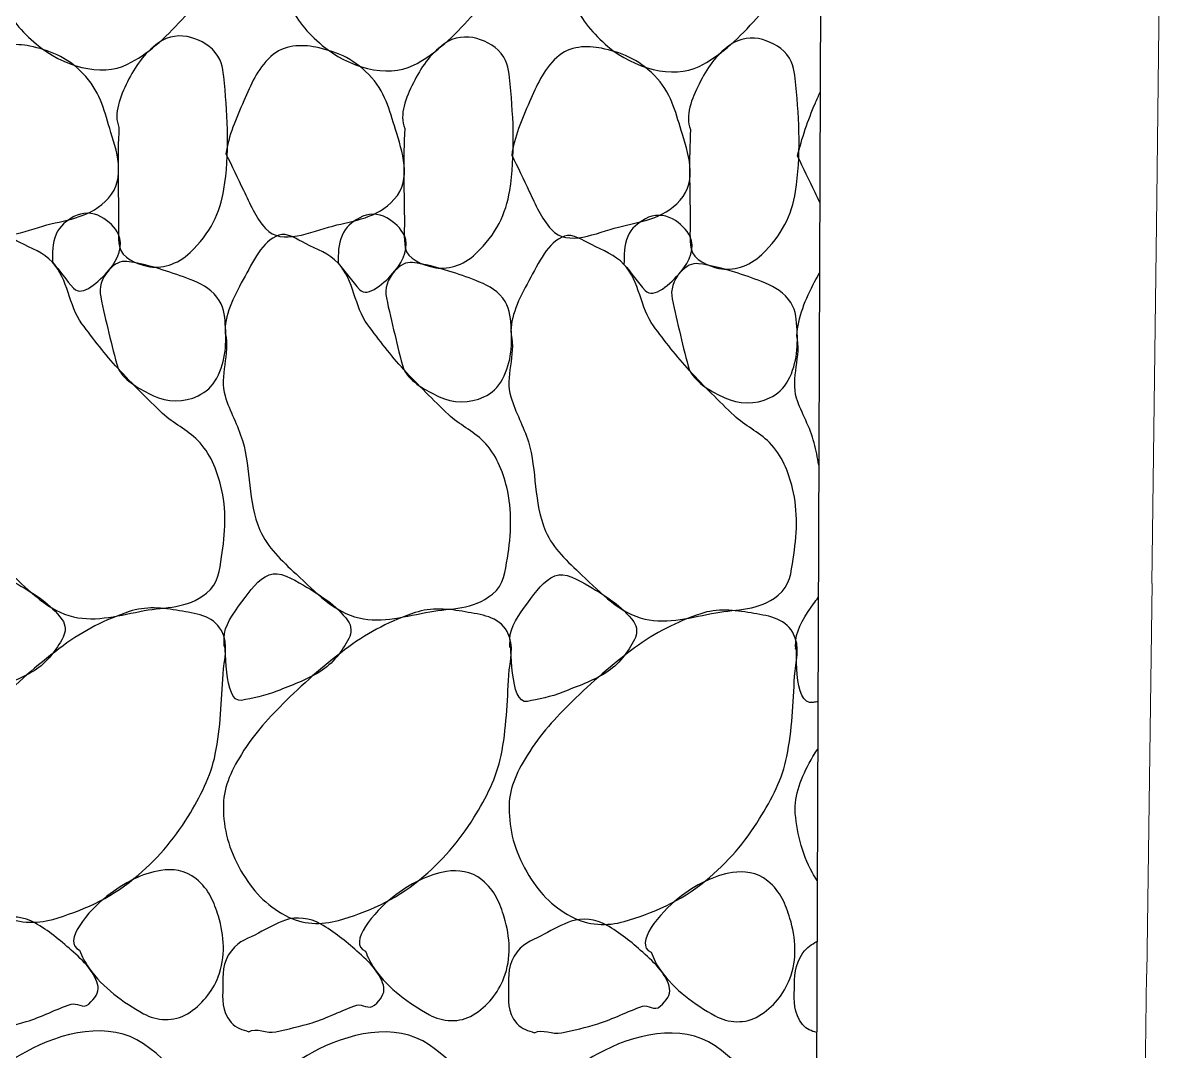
# Model space of a CAD drawing. Header units: feet. Extents: x -406 to 2003, y 7035 to 10885.
# Drawn here: x 648.61 to 662.48, y 8377.38 to 8389.91 of the extents above; entities that cross this region are included whole.
import ezdxf

# ---------------------------------------------------------------- set-up
doc = ezdxf.new("R2010")
doc.units = ezdxf.units.FT
doc.header["$LTSCALE"] = 40
doc.header["$MEASUREMENT"] = 0
doc.layers.add('1', color=7, linetype='Continuous')
doc.layers.add('1 PROPOSED CONTOURS', color=35, linetype='Continuous', lineweight=0)

msp = doc.modelspace()

# ---------------------------------------------------------------- linework, layer by layer
at = {"layer": '1', "color": 4, "linetype": 'Continuous'}
msp.add_line((658.464, 8427.1, -4.663), (657.949, 8290.076, -4.663), dxfattribs=at)
for points, knots in [([(647.632, 8393.56, -4.663), (647.529, 8393.766, -4.663), (647.71, 8394.058, -4.663), (647.884, 8394.274, -4.663), (648.132, 8394.582, -4.663), (648.395, 8394.786, -4.663), (648.714, 8394.963, -4.663), (649.138, 8395.198, -4.663), (649.732, 8395.345, -4.663), (650.144, 8395.059, -4.663), (650.566, 8394.766, -4.663), (650.882, 8394.353, -4.663), (651.001, 8393.865, -4.663), (651.08, 8393.54, -4.663), (651.115, 8393.216, -4.663), (651.099, 8392.89, -4.663), (651.074, 8392.379, -4.663), (651.019, 8391.869, -4.663), (650.991, 8391.359, -4.663), (650.978, 8391.106, -4.663), (651.023, 8390.852, -4.663), (650.989, 8390.599, -4.663), (650.952, 8390.336, -4.663), (650.733, 8390.153, -4.663), (650.544, 8389.943, -4.663), (650.34, 8389.717, -4.663), (650.126, 8389.522, -4.663), (649.884, 8389.401, -4.663), (649.563, 8389.241, -4.663), (649.087, 8389.379, -4.663), (648.774, 8389.644, -4.663), (648.591, 8389.798, -4.663), (648.451, 8389.959, -4.663), (648.367, 8390.167, -4.663), (648.192, 8390.603, -4.663), (648.05, 8391.034, -4.663), (647.93, 8391.484, -4.663), (647.805, 8391.955, -4.663), (647.642, 8392.419, -4.663), (647.618, 8392.903, -4.663), (647.607, 8393.122, -4.663), (647.622, 8393.341, -4.663), (647.632, 8393.56, -4.663)], [0, 0, 0, 0, 0.050597, 0.050597, 0.050597, 0.122728, 0.122728, 0.122728, 0.218507, 0.218507, 0.218507, 0.316787, 0.316787, 0.316787, 0.38235, 0.38235, 0.38235, 0.484937, 0.484937, 0.484937, 0.535738, 0.535738, 0.535738, 0.588733, 0.588733, 0.588733, 0.645816, 0.645816, 0.645816, 0.721809, 0.721809, 0.721809, 0.766098, 0.766098, 0.766098, 0.85889, 0.85889, 0.85889, 0.956017, 0.956017, 0.956017, 1, 1, 1, 1]), ([(651.113, 8393.547, -4.663), (651.01, 8393.753, -4.663), (651.191, 8394.045, -4.663), (651.365, 8394.261, -4.663), (651.613, 8394.569, -4.663), (651.876, 8394.772, -4.663), (652.196, 8394.949, -4.663), (652.62, 8395.184, -4.663), (653.213, 8395.332, -4.663), (653.625, 8395.046, -4.663), (654.047, 8394.753, -4.663), (654.364, 8394.34, -4.663), (654.482, 8393.852, -4.663), (654.561, 8393.527, -4.663), (654.597, 8393.203, -4.663), (654.581, 8392.877, -4.663), (654.555, 8392.366, -4.663), (654.501, 8391.856, -4.663), (654.473, 8391.346, -4.663), (654.459, 8391.093, -4.663), (654.505, 8390.839, -4.663), (654.47, 8390.586, -4.663), (654.434, 8390.323, -4.663), (654.214, 8390.14, -4.663), (654.025, 8389.93, -4.663), (653.822, 8389.704, -4.663), (653.607, 8389.509, -4.663), (653.365, 8389.388, -4.663), (653.044, 8389.228, -4.663), (652.568, 8389.366, -4.663), (652.255, 8389.631, -4.663), (652.073, 8389.785, -4.663), (651.933, 8389.946, -4.663), (651.849, 8390.154, -4.663), (651.673, 8390.59, -4.663), (651.531, 8391.021, -4.663), (651.411, 8391.471, -4.663), (651.286, 8391.942, -4.663), (651.123, 8392.406, -4.663), (651.099, 8392.89, -4.663), (651.089, 8393.109, -4.663), (651.103, 8393.328, -4.663), (651.113, 8393.547, -4.663)], [0, 0, 0, 0, 0.050597, 0.050597, 0.050597, 0.122728, 0.122728, 0.122728, 0.218507, 0.218507, 0.218507, 0.316787, 0.316787, 0.316787, 0.38235, 0.38235, 0.38235, 0.484937, 0.484937, 0.484937, 0.535738, 0.535738, 0.535738, 0.588733, 0.588733, 0.588733, 0.645816, 0.645816, 0.645816, 0.721809, 0.721809, 0.721809, 0.766098, 0.766098, 0.766098, 0.85889, 0.85889, 0.85889, 0.956017, 0.956017, 0.956017, 1, 1, 1, 1]), ([(654.594, 8393.534, -4.663), (654.492, 8393.74, -4.663), (654.672, 8394.032, -4.663), (654.847, 8394.248, -4.663), (655.095, 8394.555, -4.663), (655.358, 8394.759, -4.663), (655.677, 8394.936, -4.663), (656.101, 8395.171, -4.663), (656.694, 8395.318, -4.663), (657.106, 8395.033, -4.663), (657.529, 8394.74, -4.663), (657.845, 8394.327, -4.663), (657.964, 8393.839, -4.663), (658.043, 8393.514, -4.663), (658.078, 8393.19, -4.663), (658.062, 8392.863, -4.663), (658.037, 8392.353, -4.663), (657.982, 8391.843, -4.663), (657.954, 8391.333, -4.663), (657.94, 8391.08, -4.663), (657.986, 8390.826, -4.663), (657.951, 8390.573, -4.663), (657.915, 8390.31, -4.663), (657.696, 8390.127, -4.663), (657.507, 8389.917, -4.663), (657.303, 8389.691, -4.663), (657.088, 8389.496, -4.663), (656.847, 8389.375, -4.663), (656.525, 8389.215, -4.663), (656.05, 8389.353, -4.663), (655.736, 8389.618, -4.663), (655.554, 8389.772, -4.663), (655.414, 8389.933, -4.663), (655.33, 8390.141, -4.663), (655.154, 8390.577, -4.663), (655.013, 8391.008, -4.663), (654.893, 8391.458, -4.663), (654.767, 8391.929, -4.663), (654.604, 8392.393, -4.663), (654.581, 8392.877, -4.663), (654.57, 8393.096, -4.663), (654.584, 8393.315, -4.663), (654.594, 8393.534, -4.663)], [0, 0, 0, 0, 0.050597, 0.050597, 0.050597, 0.122728, 0.122728, 0.122728, 0.218507, 0.218507, 0.218507, 0.316787, 0.316787, 0.316787, 0.38235, 0.38235, 0.38235, 0.484937, 0.484937, 0.484937, 0.535738, 0.535738, 0.535738, 0.588733, 0.588733, 0.588733, 0.645816, 0.645816, 0.645816, 0.721809, 0.721809, 0.721809, 0.766098, 0.766098, 0.766098, 0.85889, 0.85889, 0.85889, 0.956017, 0.956017, 0.956017, 1, 1, 1, 1]), ([(649.779, 8388.631, -4.663), (649.708, 8388.799, -4.663), (649.795, 8389.008, -4.663), (649.883, 8389.186, -4.663), (649.978, 8389.377, -4.663), (650.08, 8389.529, -4.663), (650.259, 8389.661, -4.663), (650.379, 8389.748, -4.663), (650.533, 8389.765, -4.663), (650.656, 8389.727, -4.663), (650.779, 8389.69, -4.663), (650.907, 8389.627, -4.663), (650.984, 8389.499, -4.663), (651.05, 8389.391, -4.663), (651.051, 8389.282, -4.663), (651.063, 8389.17, -4.663), (651.106, 8388.742, -4.663), (651.125, 8388.306, -4.663), (651.058, 8387.878, -4.663), (651.012, 8387.588, -4.663), (650.893, 8387.345, -4.663), (650.647, 8387.108, -4.663), (650.492, 8386.959, -4.663), (650.289, 8386.903, -4.663), (650.124, 8386.94, -4.663), (650, 8386.968, -4.663), (649.81, 8387.041, -4.663), (649.785, 8387.179, -4.663), (649.763, 8387.3, -4.663), (649.777, 8387.421, -4.663), (649.775, 8387.542, -4.663), (649.77, 8387.905, -4.663), (649.759, 8388.268, -4.663), (649.779, 8388.631, -4.663)], [0, 0, 0, 0, 0.081972, 0.081972, 0.081972, 0.169857, 0.169857, 0.169857, 0.228285, 0.228285, 0.228285, 0.286248, 0.286248, 0.286248, 0.335334, 0.335334, 0.335334, 0.522907, 0.522907, 0.522907, 0.649504, 0.649504, 0.649504, 0.729114, 0.729114, 0.729114, 0.789367, 0.789367, 0.789367, 0.842044, 0.842044, 0.842044, 1, 1, 1, 1]), ([(647.601, 8388.321, -4.663), (647.633, 8388.539, -4.663), (647.721, 8388.753, -4.663), (647.819, 8388.967, -4.663), (647.909, 8389.167, -4.663), (647.971, 8389.346, -4.663), (648.149, 8389.51, -4.663), (648.305, 8389.653, -4.663), (648.521, 8389.657, -4.663), (648.694, 8389.621, -4.663), (648.92, 8389.575, -4.663), (649.142, 8389.493, -4.663), (649.339, 8389.29, -4.663), (649.542, 8389.081, -4.663), (649.595, 8388.854, -4.663), (649.666, 8388.62, -4.663), (649.747, 8388.353, -4.663), (649.872, 8388.015, -4.663), (649.651, 8387.769, -4.663), (649.439, 8387.534, -4.663), (649.166, 8387.513, -4.663), (648.901, 8387.443, -4.663), (648.637, 8387.374, -4.663), (648.282, 8387.199, -4.663), (648.085, 8387.412, -4.663), (647.955, 8387.553, -4.663), (647.893, 8387.717, -4.663), (647.814, 8387.878, -4.663), (647.743, 8388.026, -4.663), (647.674, 8388.175, -4.663), (647.601, 8388.321, -4.663)], [0, 0, 0, 0, 0.099321, 0.099321, 0.099321, 0.192025, 0.192025, 0.192025, 0.273076, 0.273076, 0.273076, 0.378794, 0.378794, 0.378794, 0.48747, 0.48747, 0.48747, 0.61146, 0.61146, 0.61146, 0.73063, 0.73063, 0.73063, 0.849753, 0.849753, 0.849753, 0.928287, 0.928287, 0.928287, 1, 1, 1, 1]), ([(651.082, 8388.308, -4.663), (651.114, 8388.526, -4.663), (651.203, 8388.74, -4.663), (651.3, 8388.954, -4.663), (651.391, 8389.154, -4.663), (651.452, 8389.333, -4.663), (651.631, 8389.497, -4.663), (651.787, 8389.64, -4.663), (652.003, 8389.644, -4.663), (652.176, 8389.608, -4.663), (652.401, 8389.562, -4.663), (652.624, 8389.48, -4.663), (652.821, 8389.277, -4.663), (653.023, 8389.068, -4.663), (653.076, 8388.841, -4.663), (653.147, 8388.607, -4.663), (653.228, 8388.34, -4.663), (653.353, 8388.001, -4.663), (653.133, 8387.756, -4.663), (652.92, 8387.521, -4.663), (652.647, 8387.5, -4.663), (652.383, 8387.43, -4.663), (652.118, 8387.361, -4.663), (651.763, 8387.186, -4.663), (651.566, 8387.399, -4.663), (651.437, 8387.54, -4.663), (651.375, 8387.704, -4.663), (651.296, 8387.865, -4.663), (651.224, 8388.013, -4.663), (651.155, 8388.162, -4.663), (651.082, 8388.308, -4.663)], [0, 0, 0, 0, 0.099321, 0.099321, 0.099321, 0.192025, 0.192025, 0.192025, 0.273076, 0.273076, 0.273076, 0.378794, 0.378794, 0.378794, 0.48747, 0.48747, 0.48747, 0.61146, 0.61146, 0.61146, 0.73063, 0.73063, 0.73063, 0.849753, 0.849753, 0.849753, 0.928287, 0.928287, 0.928287, 1, 1, 1, 1]), ([(653.261, 8388.618, -4.663), (653.189, 8388.786, -4.663), (653.276, 8388.994, -4.663), (653.365, 8389.173, -4.663), (653.46, 8389.364, -4.663), (653.561, 8389.516, -4.663), (653.741, 8389.648, -4.663), (653.86, 8389.735, -4.663), (654.014, 8389.752, -4.663), (654.138, 8389.714, -4.663), (654.261, 8389.677, -4.663), (654.389, 8389.614, -4.663), (654.466, 8389.486, -4.663), (654.531, 8389.378, -4.663), (654.533, 8389.269, -4.663), (654.544, 8389.157, -4.663), (654.587, 8388.729, -4.663), (654.607, 8388.293, -4.663), (654.539, 8387.864, -4.663), (654.494, 8387.575, -4.663), (654.375, 8387.332, -4.663), (654.128, 8387.095, -4.663), (653.973, 8386.946, -4.663), (653.77, 8386.89, -4.663), (653.606, 8386.927, -4.663), (653.481, 8386.954, -4.663), (653.291, 8387.028, -4.663), (653.266, 8387.166, -4.663), (653.245, 8387.287, -4.663), (653.258, 8387.408, -4.663), (653.256, 8387.529, -4.663), (653.251, 8387.892, -4.663), (653.24, 8388.255, -4.663), (653.261, 8388.618, -4.663)], [0, 0, 0, 0, 0.081972, 0.081972, 0.081972, 0.169857, 0.169857, 0.169857, 0.228285, 0.228285, 0.228285, 0.286248, 0.286248, 0.286248, 0.335334, 0.335334, 0.335334, 0.522907, 0.522907, 0.522907, 0.649504, 0.649504, 0.649504, 0.729114, 0.729114, 0.729114, 0.789367, 0.789367, 0.789367, 0.842044, 0.842044, 0.842044, 1, 1, 1, 1]), ([(654.563, 8388.295, -4.663), (654.595, 8388.512, -4.663), (654.684, 8388.727, -4.663), (654.781, 8388.941, -4.663), (654.872, 8389.141, -4.663), (654.934, 8389.32, -4.663), (655.112, 8389.484, -4.663), (655.268, 8389.627, -4.663), (655.484, 8389.631, -4.663), (655.657, 8389.595, -4.663), (655.883, 8389.549, -4.663), (656.105, 8389.467, -4.663), (656.302, 8389.264, -4.663), (656.505, 8389.055, -4.663), (656.557, 8388.828, -4.663), (656.628, 8388.594, -4.663), (656.71, 8388.327, -4.663), (656.835, 8387.988, -4.663), (656.614, 8387.743, -4.663), (656.402, 8387.508, -4.663), (656.129, 8387.487, -4.663), (655.864, 8387.417, -4.663), (655.6, 8387.348, -4.663), (655.244, 8387.173, -4.663), (655.048, 8387.386, -4.663), (654.918, 8387.527, -4.663), (654.856, 8387.691, -4.663), (654.777, 8387.852, -4.663), (654.705, 8388, -4.663), (654.637, 8388.149, -4.663), (654.563, 8388.295, -4.663)], [0, 0, 0, 0, 0.099321, 0.099321, 0.099321, 0.192025, 0.192025, 0.192025, 0.273076, 0.273076, 0.273076, 0.378794, 0.378794, 0.378794, 0.48747, 0.48747, 0.48747, 0.61146, 0.61146, 0.61146, 0.73063, 0.73063, 0.73063, 0.849753, 0.849753, 0.849753, 0.928287, 0.928287, 0.928287, 1, 1, 1, 1]), ([(656.742, 8388.605, -4.663), (656.67, 8388.772, -4.663), (656.757, 8388.981, -4.663), (656.846, 8389.16, -4.663), (656.941, 8389.351, -4.663), (657.043, 8389.503, -4.663), (657.222, 8389.635, -4.663), (657.341, 8389.722, -4.663), (657.495, 8389.739, -4.663), (657.619, 8389.701, -4.663), (657.742, 8389.664, -4.663), (657.87, 8389.601, -4.663), (657.947, 8389.473, -4.663), (658.012, 8389.365, -4.663), (658.014, 8389.256, -4.663), (658.025, 8389.144, -4.663), (658.068, 8388.716, -4.663), (658.088, 8388.28, -4.663), (658.02, 8387.851, -4.663), (657.975, 8387.562, -4.663), (657.856, 8387.318, -4.663), (657.609, 8387.082, -4.663), (657.454, 8386.933, -4.663), (657.252, 8386.877, -4.663), (657.087, 8386.914, -4.663), (656.962, 8386.941, -4.663), (656.772, 8387.015, -4.663), (656.748, 8387.153, -4.663), (656.726, 8387.274, -4.663), (656.739, 8387.395, -4.663), (656.738, 8387.516, -4.663), (656.733, 8387.879, -4.663), (656.721, 8388.242, -4.663), (656.742, 8388.605, -4.663)], [0, 0, 0, 0, 0.081972, 0.081972, 0.081972, 0.169857, 0.169857, 0.169857, 0.228285, 0.228285, 0.228285, 0.286248, 0.286248, 0.286248, 0.335334, 0.335334, 0.335334, 0.522907, 0.522907, 0.522907, 0.649504, 0.649504, 0.649504, 0.729114, 0.729114, 0.729114, 0.789367, 0.789367, 0.789367, 0.842044, 0.842044, 0.842044, 1, 1, 1, 1]), ([(658.045, 8388.282, -4.663), (658.096, 8388.498, -4.663), (658.171, 8388.72, -4.663), (658.263, 8388.928, -4.663), (658.282, 8388.972, -4.663), (658.302, 8389.016, -4.663), (658.321, 8389.06, -4.663)], [0, 0, 0, 0, 0.825088, 0.825088, 0.825088, 1, 1, 1, 1]), ([(658.316, 8387.717, -4.663), (658.297, 8387.758, -4.663), (658.278, 8387.798, -4.663), (658.259, 8387.839, -4.663), (658.188, 8387.987, -4.663), (658.116, 8388.135, -4.663), (658.045, 8388.282, -4.663)], [0, 0, 0, 0, 0.214949, 0.214949, 0.214949, 1, 1, 1, 1]), ([(648.968, 8386.99, -4.663), (648.969, 8387.103, -4.663), (648.967, 8387.216, -4.663), (649.014, 8387.33, -4.663), (649.056, 8387.43, -4.663), (649.139, 8387.493, -4.663), (649.231, 8387.544, -4.663), (649.33, 8387.599, -4.663), (649.458, 8387.6, -4.663), (649.56, 8387.543, -4.663), (649.654, 8387.49, -4.663), (649.734, 8387.414, -4.663), (649.774, 8387.327, -4.663), (649.833, 8387.199, -4.663), (649.772, 8387.026, -4.663), (649.659, 8386.896, -4.663), (649.536, 8386.754, -4.663), (649.333, 8386.559, -4.663), (649.227, 8386.671, -4.663), (649.139, 8386.766, -4.663), (649.057, 8386.888, -4.663), (648.968, 8386.99, -4.663)], [0, 0, 0, 0, 0.13075, 0.13075, 0.13075, 0.246831, 0.246831, 0.246831, 0.372114, 0.372114, 0.372114, 0.488195, 0.488195, 0.488195, 0.657947, 0.657947, 0.657947, 0.84346, 0.84346, 0.84346, 1, 1, 1, 1]), ([(652.449, 8386.976, -4.663), (652.45, 8387.09, -4.663), (652.449, 8387.203, -4.663), (652.496, 8387.316, -4.663), (652.538, 8387.417, -4.663), (652.62, 8387.48, -4.663), (652.712, 8387.531, -4.663), (652.811, 8387.586, -4.663), (652.939, 8387.587, -4.663), (653.041, 8387.53, -4.663), (653.135, 8387.477, -4.663), (653.215, 8387.401, -4.663), (653.256, 8387.314, -4.663), (653.315, 8387.186, -4.663), (653.253, 8387.013, -4.663), (653.141, 8386.883, -4.663), (653.018, 8386.741, -4.663), (652.814, 8386.546, -4.663), (652.709, 8386.658, -4.663), (652.62, 8386.753, -4.663), (652.538, 8386.874, -4.663), (652.449, 8386.976, -4.663)], [0, 0, 0, 0, 0.13075, 0.13075, 0.13075, 0.246831, 0.246831, 0.246831, 0.372114, 0.372114, 0.372114, 0.488195, 0.488195, 0.488195, 0.657947, 0.657947, 0.657947, 0.84346, 0.84346, 0.84346, 1, 1, 1, 1]), ([(655.931, 8386.963, -4.663), (655.932, 8387.077, -4.663), (655.93, 8387.19, -4.663), (655.977, 8387.303, -4.663), (656.019, 8387.404, -4.663), (656.102, 8387.467, -4.663), (656.193, 8387.518, -4.663), (656.292, 8387.573, -4.663), (656.42, 8387.574, -4.663), (656.522, 8387.517, -4.663), (656.617, 8387.464, -4.663), (656.696, 8387.388, -4.663), (656.737, 8387.3, -4.663), (656.796, 8387.173, -4.663), (656.735, 8387, -4.663), (656.622, 8386.87, -4.663), (656.499, 8386.728, -4.663), (656.295, 8386.533, -4.663), (656.19, 8386.645, -4.663), (656.101, 8386.74, -4.663), (656.02, 8386.861, -4.663), (655.931, 8386.963, -4.663)], [0, 0, 0, 0, 0.13075, 0.13075, 0.13075, 0.246831, 0.246831, 0.246831, 0.372114, 0.372114, 0.372114, 0.488195, 0.488195, 0.488195, 0.657947, 0.657947, 0.657947, 0.84346, 0.84346, 0.84346, 1, 1, 1, 1]), ([(647.592, 8386.133, -4.663), (647.579, 8386.35, -4.663), (647.69, 8386.572, -4.663), (647.81, 8386.79, -4.663), (647.931, 8387.008, -4.663), (648.041, 8387.26, -4.663), (648.243, 8387.332, -4.663), (648.344, 8387.368, -4.663), (648.467, 8387.282, -4.663), (648.572, 8387.229, -4.663), (648.712, 8387.158, -4.663), (648.858, 8387.107, -4.663), (648.968, 8386.99, -4.663), (649.166, 8386.778, -4.663), (649.162, 8386.461, -4.663), (649.328, 8386.24, -4.663), (649.468, 8386.053, -4.663), (649.609, 8385.867, -4.663), (649.768, 8385.694, -4.663), (649.943, 8385.504, -4.663), (650.125, 8385.324, -4.663), (650.31, 8385.147, -4.663), (650.441, 8385.023, -4.663), (650.607, 8384.952, -4.663), (650.74, 8384.817, -4.663), (650.893, 8384.662, -4.663), (650.97, 8384.464, -4.663), (651.021, 8384.26, -4.663), (651.092, 8383.979, -4.663), (651.075, 8383.682, -4.663), (651.03, 8383.398, -4.663), (651.004, 8383.241, -4.663), (650.993, 8383.073, -4.663), (650.846, 8382.957, -4.663), (650.605, 8382.764, -4.663), (650.346, 8382.791, -4.663), (650.086, 8382.744, -4.663), (649.801, 8382.692, -4.663), (649.503, 8382.603, -4.663), (649.224, 8382.668, -4.663), (648.921, 8382.738, -4.663), (648.695, 8382.978, -4.663), (648.455, 8383.204, -4.663), (648.277, 8383.371, -4.663), (648.108, 8383.522, -4.663), (648.014, 8383.738, -4.663), (647.864, 8384.086, -4.663), (647.909, 8384.479, -4.663), (647.803, 8384.828, -4.663), (647.747, 8385.012, -4.663), (647.647, 8385.189, -4.663), (647.59, 8385.373, -4.663), (647.516, 8385.611, -4.663), (647.653, 8385.894, -4.663), (647.592, 8386.133, -4.663)], [0, 0, 0, 0, 0.054316, 0.054316, 0.054316, 0.108799, 0.108799, 0.108799, 0.135821, 0.135821, 0.135821, 0.172146, 0.172146, 0.172146, 0.237422, 0.237422, 0.237422, 0.292461, 0.292461, 0.292461, 0.352873, 0.352873, 0.352873, 0.395413, 0.395413, 0.395413, 0.444368, 0.444368, 0.444368, 0.51201, 0.51201, 0.51201, 0.549525, 0.549525, 0.549525, 0.611502, 0.611502, 0.611502, 0.679424, 0.679424, 0.679424, 0.752988, 0.752988, 0.752988, 0.80734, 0.80734, 0.80734, 0.894432, 0.894432, 0.894432, 0.940374, 0.940374, 0.940374, 1, 1, 1, 1]), ([(651.074, 8386.12, -4.663), (651.06, 8386.337, -4.663), (651.171, 8386.559, -4.663), (651.292, 8386.777, -4.663), (651.413, 8386.995, -4.663), (651.522, 8387.247, -4.663), (651.725, 8387.319, -4.663), (651.825, 8387.355, -4.663), (651.949, 8387.269, -4.663), (652.053, 8387.216, -4.663), (652.194, 8387.145, -4.663), (652.339, 8387.094, -4.663), (652.449, 8386.976, -4.663), (652.647, 8386.765, -4.663), (652.644, 8386.448, -4.663), (652.809, 8386.227, -4.663), (652.949, 8386.04, -4.663), (653.09, 8385.854, -4.663), (653.249, 8385.681, -4.663), (653.424, 8385.491, -4.663), (653.607, 8385.311, -4.663), (653.792, 8385.134, -4.663), (653.922, 8385.01, -4.663), (654.088, 8384.938, -4.663), (654.221, 8384.804, -4.663), (654.374, 8384.649, -4.663), (654.452, 8384.45, -4.663), (654.503, 8384.247, -4.663), (654.573, 8383.966, -4.663), (654.557, 8383.669, -4.663), (654.511, 8383.385, -4.663), (654.485, 8383.228, -4.663), (654.474, 8383.06, -4.663), (654.328, 8382.944, -4.663), (654.086, 8382.751, -4.663), (653.828, 8382.778, -4.663), (653.567, 8382.731, -4.663), (653.282, 8382.679, -4.663), (652.984, 8382.59, -4.663), (652.705, 8382.655, -4.663), (652.403, 8382.725, -4.663), (652.176, 8382.965, -4.663), (651.936, 8383.191, -4.663), (651.759, 8383.358, -4.663), (651.59, 8383.508, -4.663), (651.496, 8383.725, -4.663), (651.345, 8384.073, -4.663), (651.39, 8384.466, -4.663), (651.284, 8384.815, -4.663), (651.229, 8384.999, -4.663), (651.128, 8385.176, -4.663), (651.071, 8385.36, -4.663), (650.997, 8385.598, -4.663), (651.134, 8385.881, -4.663), (651.074, 8386.12, -4.663)], [0, 0, 0, 0, 0.054316, 0.054316, 0.054316, 0.108799, 0.108799, 0.108799, 0.135821, 0.135821, 0.135821, 0.172146, 0.172146, 0.172146, 0.237422, 0.237422, 0.237422, 0.292461, 0.292461, 0.292461, 0.352873, 0.352873, 0.352873, 0.395413, 0.395413, 0.395413, 0.444368, 0.444368, 0.444368, 0.51201, 0.51201, 0.51201, 0.549525, 0.549525, 0.549525, 0.611502, 0.611502, 0.611502, 0.679424, 0.679424, 0.679424, 0.752988, 0.752988, 0.752988, 0.80734, 0.80734, 0.80734, 0.894432, 0.894432, 0.894432, 0.940374, 0.940374, 0.940374, 1, 1, 1, 1]), ([(654.555, 8386.107, -4.663), (654.542, 8386.323, -4.663), (654.653, 8386.545, -4.663), (654.773, 8386.764, -4.663), (654.894, 8386.982, -4.663), (655.003, 8387.234, -4.663), (655.206, 8387.306, -4.663), (655.307, 8387.342, -4.663), (655.43, 8387.256, -4.663), (655.535, 8387.203, -4.663), (655.675, 8387.132, -4.663), (655.82, 8387.081, -4.663), (655.931, 8386.963, -4.663), (656.128, 8386.752, -4.663), (656.125, 8386.435, -4.663), (656.291, 8386.214, -4.663), (656.43, 8386.027, -4.663), (656.572, 8385.841, -4.663), (656.731, 8385.668, -4.663), (656.905, 8385.477, -4.663), (657.088, 8385.298, -4.663), (657.273, 8385.121, -4.663), (657.403, 8384.996, -4.663), (657.57, 8384.925, -4.663), (657.703, 8384.791, -4.663), (657.856, 8384.636, -4.663), (657.933, 8384.437, -4.663), (657.984, 8384.234, -4.663), (658.055, 8383.953, -4.663), (658.038, 8383.656, -4.663), (657.992, 8383.372, -4.663), (657.967, 8383.215, -4.663), (657.956, 8383.047, -4.663), (657.809, 8382.931, -4.663), (657.567, 8382.738, -4.663), (657.309, 8382.765, -4.663), (657.049, 8382.718, -4.663), (656.763, 8382.666, -4.663), (656.466, 8382.577, -4.663), (656.186, 8382.642, -4.663), (655.884, 8382.712, -4.663), (655.657, 8382.952, -4.663), (655.417, 8383.178, -4.663), (655.24, 8383.345, -4.663), (655.071, 8383.495, -4.663), (654.977, 8383.712, -4.663), (654.827, 8384.06, -4.663), (654.871, 8384.453, -4.663), (654.766, 8384.802, -4.663), (654.71, 8384.986, -4.663), (654.609, 8385.163, -4.663), (654.552, 8385.347, -4.663), (654.478, 8385.585, -4.663), (654.616, 8385.867, -4.663), (654.555, 8386.107, -4.663)], [0, 0, 0, 0, 0.054316, 0.054316, 0.054316, 0.108799, 0.108799, 0.108799, 0.135821, 0.135821, 0.135821, 0.172146, 0.172146, 0.172146, 0.237422, 0.237422, 0.237422, 0.292461, 0.292461, 0.292461, 0.352873, 0.352873, 0.352873, 0.395413, 0.395413, 0.395413, 0.444368, 0.444368, 0.444368, 0.51201, 0.51201, 0.51201, 0.549525, 0.549525, 0.549525, 0.611502, 0.611502, 0.611502, 0.679424, 0.679424, 0.679424, 0.752988, 0.752988, 0.752988, 0.80734, 0.80734, 0.80734, 0.894432, 0.894432, 0.894432, 0.940374, 0.940374, 0.940374, 1, 1, 1, 1]), ([(649.768, 8385.694, -4.663), (649.724, 8385.837, -4.663), (649.692, 8385.98, -4.663), (649.656, 8386.125, -4.663), (649.62, 8386.273, -4.663), (649.586, 8386.42, -4.663), (649.556, 8386.568, -4.663), (649.533, 8386.68, -4.663), (649.563, 8386.789, -4.663), (649.659, 8386.896, -4.663), (649.726, 8386.971, -4.663), (649.798, 8387.007, -4.663), (649.875, 8386.997, -4.663), (650.022, 8386.979, -4.663), (650.171, 8386.94, -4.663), (650.317, 8386.894, -4.663), (650.428, 8386.858, -4.663), (650.537, 8386.822, -4.663), (650.645, 8386.779, -4.663), (650.768, 8386.73, -4.663), (650.878, 8386.681, -4.663), (650.973, 8386.562, -4.663), (651.057, 8386.458, -4.663), (651.066, 8386.345, -4.663), (651.074, 8386.233, -4.663), (651.091, 8386.017, -4.663), (651.083, 8385.792, -4.663), (650.97, 8385.576, -4.663), (650.916, 8385.474, -4.663), (650.839, 8385.409, -4.663), (650.742, 8385.361, -4.663), (650.574, 8385.278, -4.663), (650.362, 8385.285, -4.663), (650.198, 8385.363, -4.663), (650.034, 8385.441, -4.663), (649.858, 8385.533, -4.663), (649.768, 8385.694, -4.663)], [0, 0, 0, 0, 0.087607, 0.087607, 0.087607, 0.176844, 0.176844, 0.176844, 0.244543, 0.244543, 0.244543, 0.291416, 0.291416, 0.291416, 0.380653, 0.380653, 0.380653, 0.449046, 0.449046, 0.449046, 0.526343, 0.526343, 0.526343, 0.594042, 0.594042, 0.594042, 0.724902, 0.724902, 0.724902, 0.786407, 0.786407, 0.786407, 0.893425, 0.893425, 0.893425, 1, 1, 1, 1]), ([(653.249, 8385.681, -4.663), (653.205, 8385.824, -4.663), (653.173, 8385.967, -4.663), (653.138, 8386.112, -4.663), (653.102, 8386.259, -4.663), (653.067, 8386.407, -4.663), (653.037, 8386.555, -4.663), (653.015, 8386.667, -4.663), (653.045, 8386.776, -4.663), (653.141, 8386.883, -4.663), (653.207, 8386.958, -4.663), (653.279, 8386.994, -4.663), (653.356, 8386.984, -4.663), (653.503, 8386.966, -4.663), (653.653, 8386.927, -4.663), (653.798, 8386.881, -4.663), (653.91, 8386.845, -4.663), (654.018, 8386.809, -4.663), (654.127, 8386.766, -4.663), (654.25, 8386.717, -4.663), (654.359, 8386.668, -4.663), (654.455, 8386.549, -4.663), (654.538, 8386.445, -4.663), (654.547, 8386.332, -4.663), (654.556, 8386.22, -4.663), (654.572, 8386.004, -4.663), (654.565, 8385.778, -4.663), (654.451, 8385.563, -4.663), (654.398, 8385.461, -4.663), (654.32, 8385.396, -4.663), (654.223, 8385.348, -4.663), (654.055, 8385.265, -4.663), (653.844, 8385.272, -4.663), (653.679, 8385.35, -4.663), (653.515, 8385.428, -4.663), (653.339, 8385.52, -4.663), (653.249, 8385.681, -4.663)], [0, 0, 0, 0, 0.087607, 0.087607, 0.087607, 0.176844, 0.176844, 0.176844, 0.244543, 0.244543, 0.244543, 0.291416, 0.291416, 0.291416, 0.380653, 0.380653, 0.380653, 0.449046, 0.449046, 0.449046, 0.526343, 0.526343, 0.526343, 0.594042, 0.594042, 0.594042, 0.724902, 0.724902, 0.724902, 0.786407, 0.786407, 0.786407, 0.893425, 0.893425, 0.893425, 1, 1, 1, 1]), ([(656.731, 8385.668, -4.663), (656.686, 8385.81, -4.663), (656.654, 8385.954, -4.663), (656.619, 8386.099, -4.663), (656.583, 8386.246, -4.663), (656.548, 8386.394, -4.663), (656.519, 8386.542, -4.663), (656.496, 8386.653, -4.663), (656.526, 8386.762, -4.663), (656.622, 8386.87, -4.663), (656.688, 8386.944, -4.663), (656.761, 8386.981, -4.663), (656.838, 8386.971, -4.663), (656.985, 8386.953, -4.663), (657.134, 8386.913, -4.663), (657.28, 8386.868, -4.663), (657.391, 8386.832, -4.663), (657.499, 8386.796, -4.663), (657.608, 8386.753, -4.663), (657.731, 8386.704, -4.663), (657.841, 8386.655, -4.663), (657.936, 8386.536, -4.663), (658.02, 8386.432, -4.663), (658.028, 8386.319, -4.663), (658.037, 8386.207, -4.663), (658.053, 8385.991, -4.663), (658.046, 8385.765, -4.663), (657.932, 8385.55, -4.663), (657.879, 8385.448, -4.663), (657.802, 8385.383, -4.663), (657.705, 8385.335, -4.663), (657.536, 8385.252, -4.663), (657.325, 8385.259, -4.663), (657.16, 8385.337, -4.663), (656.996, 8385.415, -4.663), (656.82, 8385.507, -4.663), (656.731, 8385.668, -4.663)], [0, 0, 0, 0, 0.087607, 0.087607, 0.087607, 0.176844, 0.176844, 0.176844, 0.244543, 0.244543, 0.244543, 0.291416, 0.291416, 0.291416, 0.380653, 0.380653, 0.380653, 0.449046, 0.449046, 0.449046, 0.526343, 0.526343, 0.526343, 0.594042, 0.594042, 0.594042, 0.724902, 0.724902, 0.724902, 0.786407, 0.786407, 0.786407, 0.893425, 0.893425, 0.893425, 1, 1, 1, 1]), ([(658.037, 8386.094, -4.663), (658.048, 8386.311, -4.663), (658.145, 8386.546, -4.663), (658.254, 8386.75, -4.663), (658.274, 8386.787, -4.663), (658.293, 8386.822, -4.663), (658.313, 8386.859, -4.663)], [0, 0, 0, 0, 0.849218, 0.849218, 0.849218, 1, 1, 1, 1]), ([(658.304, 8384.517, -4.663), (658.291, 8384.609, -4.663), (658.268, 8384.699, -4.663), (658.247, 8384.789, -4.663), (658.202, 8384.978, -4.663), (658.092, 8385.15, -4.663), (658.034, 8385.334, -4.663), (657.958, 8385.572, -4.663), (658.097, 8385.854, -4.663), (658.037, 8386.094, -4.663)], [0, 0, 0, 0, 0.171087, 0.171087, 0.171087, 0.531821, 0.531821, 0.531821, 1, 1, 1, 1]), ([(647.579, 8382.425, -4.663), (647.576, 8382.568, -4.663), (647.688, 8382.721, -4.663), (647.796, 8382.866, -4.663), (647.897, 8383.003, -4.663), (647.992, 8383.141, -4.663), (648.126, 8383.194, -4.663), (648.251, 8383.244, -4.663), (648.412, 8383.145, -4.663), (648.545, 8383.067, -4.663), (648.756, 8382.944, -4.663), (648.94, 8382.83, -4.663), (649.088, 8382.634, -4.663), (649.133, 8382.574, -4.663), (649.132, 8382.482, -4.663), (649.098, 8382.419, -4.663), (649.013, 8382.263, -4.663), (648.905, 8382.111, -4.663), (648.745, 8382.012, -4.663), (648.574, 8381.907, -4.663), (648.4, 8381.848, -4.663), (648.222, 8381.776, -4.663), (648.085, 8381.72, -4.663), (647.917, 8381.688, -4.663), (647.791, 8381.664, -4.663), (647.568, 8381.622, -4.663), (647.606, 8382.373, -4.663), (647.579, 8382.425, -4.663), (647.575, 8382.431, -4.663), (647.571, 8382.298, -4.663), (647.578, 8382.323, -4.663)], [0, 0, 0, 0, 0.103475, 0.103475, 0.103475, 0.201297, 0.201297, 0.201297, 0.293367, 0.293367, 0.293367, 0.439391, 0.439391, 0.439391, 0.484772, 0.484772, 0.484772, 0.598088, 0.598088, 0.598088, 0.7187, 0.7187, 0.7187, 0.812423, 0.812423, 0.812423, 0.978533, 0.978533, 0.978533, 1, 1, 1, 1]), ([(651.06, 8382.412, -4.663), (651.058, 8382.555, -4.663), (651.169, 8382.708, -4.663), (651.277, 8382.853, -4.663), (651.379, 8382.99, -4.663), (651.474, 8383.127, -4.663), (651.607, 8383.181, -4.663), (651.733, 8383.231, -4.663), (651.893, 8383.132, -4.663), (652.026, 8383.054, -4.663), (652.237, 8382.931, -4.663), (652.422, 8382.816, -4.663), (652.569, 8382.621, -4.663), (652.615, 8382.561, -4.663), (652.613, 8382.468, -4.663), (652.579, 8382.406, -4.663), (652.495, 8382.25, -4.663), (652.387, 8382.098, -4.663), (652.226, 8381.999, -4.663), (652.056, 8381.894, -4.663), (651.881, 8381.835, -4.663), (651.704, 8381.763, -4.663), (651.566, 8381.707, -4.663), (651.398, 8381.675, -4.663), (651.272, 8381.651, -4.663), (651.049, 8381.609, -4.663), (651.087, 8382.36, -4.663), (651.06, 8382.412, -4.663), (651.056, 8382.418, -4.663), (651.052, 8382.285, -4.663), (651.059, 8382.31, -4.663)], [0, 0, 0, 0, 0.103475, 0.103475, 0.103475, 0.201297, 0.201297, 0.201297, 0.293367, 0.293367, 0.293367, 0.439391, 0.439391, 0.439391, 0.484772, 0.484772, 0.484772, 0.598088, 0.598088, 0.598088, 0.7187, 0.7187, 0.7187, 0.812423, 0.812423, 0.812423, 0.978533, 0.978533, 0.978533, 1, 1, 1, 1]), ([(654.541, 8382.398, -4.663), (654.539, 8382.542, -4.663), (654.651, 8382.695, -4.663), (654.758, 8382.84, -4.663), (654.86, 8382.977, -4.663), (654.955, 8383.114, -4.663), (655.088, 8383.168, -4.663), (655.214, 8383.218, -4.663), (655.374, 8383.119, -4.663), (655.508, 8383.041, -4.663), (655.719, 8382.918, -4.663), (655.903, 8382.803, -4.663), (656.05, 8382.608, -4.663), (656.096, 8382.548, -4.663), (656.095, 8382.455, -4.663), (656.061, 8382.393, -4.663), (655.976, 8382.236, -4.663), (655.868, 8382.084, -4.663), (655.708, 8381.986, -4.663), (655.537, 8381.881, -4.663), (655.362, 8381.822, -4.663), (655.185, 8381.75, -4.663), (655.048, 8381.694, -4.663), (654.88, 8381.662, -4.663), (654.754, 8381.638, -4.663), (654.531, 8381.596, -4.663), (654.568, 8382.346, -4.663), (654.541, 8382.398, -4.663), (654.538, 8382.405, -4.663), (654.534, 8382.272, -4.663), (654.541, 8382.296, -4.663)], [0, 0, 0, 0, 0.103475, 0.103475, 0.103475, 0.201297, 0.201297, 0.201297, 0.293367, 0.293367, 0.293367, 0.439391, 0.439391, 0.439391, 0.484772, 0.484772, 0.484772, 0.598088, 0.598088, 0.598088, 0.7187, 0.7187, 0.7187, 0.812423, 0.812423, 0.812423, 0.978533, 0.978533, 0.978533, 1, 1, 1, 1]), ([(658.023, 8382.385, -4.663), (658.042, 8382.53, -4.663), (658.142, 8382.694, -4.663), (658.24, 8382.827, -4.663), (658.259, 8382.853, -4.663), (658.278, 8382.879, -4.663), (658.298, 8382.905, -4.663)], [0, 0, 0, 0, 0.834196, 0.834196, 0.834196, 1, 1, 1, 1]), ([(647.571, 8380.361, -4.663), (647.561, 8380.577, -4.663), (647.655, 8380.792, -4.663), (647.789, 8381.006, -4.663), (647.957, 8381.275, -4.663), (648.129, 8381.459, -4.663), (648.335, 8381.662, -4.663), (648.578, 8381.901, -4.663), (648.821, 8382.112, -4.663), (649.098, 8382.317, -4.663), (649.347, 8382.502, -4.663), (649.616, 8382.635, -4.663), (649.904, 8382.733, -4.663), (650.099, 8382.8, -4.663), (650.315, 8382.779, -4.663), (650.517, 8382.742, -4.663), (650.702, 8382.709, -4.663), (650.923, 8382.69, -4.663), (651.026, 8382.502, -4.663), (651.124, 8382.325, -4.663), (651.058, 8382.146, -4.663), (651.047, 8381.969, -4.663), (651.027, 8381.644, -4.663), (651.018, 8381.319, -4.663), (650.952, 8380.994, -4.663), (650.897, 8380.72, -4.663), (650.771, 8380.48, -4.663), (650.621, 8380.236, -4.663), (650.438, 8379.94, -4.663), (650.237, 8379.707, -4.663), (649.96, 8379.479, -4.663), (649.656, 8379.227, -4.663), (649.318, 8379.083, -4.663), (648.972, 8378.983, -4.663), (648.768, 8378.925, -4.663), (648.529, 8378.932, -4.663), (648.326, 8379.043, -4.663), (648.085, 8379.174, -4.663), (647.926, 8379.342, -4.663), (647.783, 8379.589, -4.663), (647.635, 8379.845, -4.663), (647.568, 8380.105, -4.663), (647.571, 8380.361, -4.663)], [0, 0, 0, 0, 0.060327, 0.060327, 0.060327, 0.135919, 0.135919, 0.135919, 0.224896, 0.224896, 0.224896, 0.305284, 0.305284, 0.305284, 0.359513, 0.359513, 0.359513, 0.409373, 0.409373, 0.409373, 0.456607, 0.456607, 0.456607, 0.543329, 0.543329, 0.543329, 0.616633, 0.616633, 0.616633, 0.70561, 0.70561, 0.70561, 0.803499, 0.803499, 0.803499, 0.860951, 0.860951, 0.860951, 0.929109, 0.929109, 0.929109, 1, 1, 1, 1]), ([(651.052, 8380.348, -4.663), (651.043, 8380.563, -4.663), (651.136, 8380.779, -4.663), (651.27, 8380.993, -4.663), (651.438, 8381.262, -4.663), (651.611, 8381.446, -4.663), (651.817, 8381.649, -4.663), (652.059, 8381.887, -4.663), (652.303, 8382.099, -4.663), (652.579, 8382.304, -4.663), (652.829, 8382.489, -4.663), (653.097, 8382.622, -4.663), (653.386, 8382.72, -4.663), (653.58, 8382.786, -4.663), (653.796, 8382.766, -4.663), (653.998, 8382.729, -4.663), (654.184, 8382.696, -4.663), (654.404, 8382.676, -4.663), (654.508, 8382.489, -4.663), (654.605, 8382.312, -4.663), (654.539, 8382.133, -4.663), (654.528, 8381.956, -4.663), (654.508, 8381.631, -4.663), (654.5, 8381.306, -4.663), (654.434, 8380.981, -4.663), (654.378, 8380.707, -4.663), (654.253, 8380.466, -4.663), (654.102, 8380.223, -4.663), (653.92, 8379.927, -4.663), (653.718, 8379.694, -4.663), (653.442, 8379.466, -4.663), (653.137, 8379.214, -4.663), (652.8, 8379.07, -4.663), (652.453, 8378.97, -4.663), (652.25, 8378.912, -4.663), (652.01, 8378.919, -4.663), (651.807, 8379.029, -4.663), (651.566, 8379.161, -4.663), (651.408, 8379.329, -4.663), (651.265, 8379.576, -4.663), (651.116, 8379.832, -4.663), (651.049, 8380.092, -4.663), (651.052, 8380.348, -4.663)], [0, 0, 0, 0, 0.060327, 0.060327, 0.060327, 0.135919, 0.135919, 0.135919, 0.224896, 0.224896, 0.224896, 0.305284, 0.305284, 0.305284, 0.359513, 0.359513, 0.359513, 0.409373, 0.409373, 0.409373, 0.456607, 0.456607, 0.456607, 0.543329, 0.543329, 0.543329, 0.616633, 0.616633, 0.616633, 0.70561, 0.70561, 0.70561, 0.803499, 0.803499, 0.803499, 0.860951, 0.860951, 0.860951, 0.929109, 0.929109, 0.929109, 1, 1, 1, 1]), ([(654.533, 8380.335, -4.663), (654.524, 8380.55, -4.663), (654.617, 8380.766, -4.663), (654.751, 8380.98, -4.663), (654.919, 8381.249, -4.663), (655.092, 8381.433, -4.663), (655.298, 8381.636, -4.663), (655.541, 8381.874, -4.663), (655.784, 8382.086, -4.663), (656.06, 8382.291, -4.663), (656.31, 8382.476, -4.663), (656.578, 8382.609, -4.663), (656.867, 8382.707, -4.663), (657.062, 8382.773, -4.663), (657.278, 8382.752, -4.663), (657.479, 8382.716, -4.663), (657.665, 8382.683, -4.663), (657.886, 8382.663, -4.663), (657.989, 8382.476, -4.663), (658.087, 8382.299, -4.663), (658.02, 8382.12, -4.663), (658.01, 8381.943, -4.663), (657.99, 8381.618, -4.663), (657.981, 8381.293, -4.663), (657.915, 8380.968, -4.663), (657.86, 8380.694, -4.663), (657.734, 8380.453, -4.663), (657.583, 8380.21, -4.663), (657.401, 8379.914, -4.663), (657.2, 8379.681, -4.663), (656.923, 8379.452, -4.663), (656.618, 8379.201, -4.663), (656.281, 8379.057, -4.663), (655.934, 8378.957, -4.663), (655.731, 8378.899, -4.663), (655.491, 8378.906, -4.663), (655.288, 8379.016, -4.663), (655.047, 8379.147, -4.663), (654.889, 8379.316, -4.663), (654.746, 8379.563, -4.663), (654.597, 8379.819, -4.663), (654.53, 8380.079, -4.663), (654.533, 8380.335, -4.663)], [0, 0, 0, 0, 0.060327, 0.060327, 0.060327, 0.135919, 0.135919, 0.135919, 0.224896, 0.224896, 0.224896, 0.305284, 0.305284, 0.305284, 0.359513, 0.359513, 0.359513, 0.409373, 0.409373, 0.409373, 0.456607, 0.456607, 0.456607, 0.543329, 0.543329, 0.543329, 0.616633, 0.616633, 0.616633, 0.70561, 0.70561, 0.70561, 0.803499, 0.803499, 0.803499, 0.860951, 0.860951, 0.860951, 0.929109, 0.929109, 0.929109, 1, 1, 1, 1]), ([(658.293, 8381.636, -4.663), (658.274, 8381.632, -4.663), (658.254, 8381.628, -4.663), (658.235, 8381.625, -4.663), (657.977, 8381.576, -4.663), (658.049, 8382.327, -4.663), (658.023, 8382.385, -4.663), (658.019, 8382.393, -4.663), (658.015, 8382.259, -4.663), (658.022, 8382.283, -4.663)], [0, 0, 0, 0, 0.062111, 0.062111, 0.062111, 0.892665, 0.892665, 0.892665, 1, 1, 1, 1]), ([(658.015, 8380.322, -4.663), (658.018, 8380.537, -4.663), (658.11, 8380.755, -4.663), (658.233, 8380.967, -4.663), (658.252, 8381, -4.663), (658.271, 8381.027, -4.663), (658.291, 8381.057, -4.663)], [0, 0, 0, 0, 0.864136, 0.864136, 0.864136, 1, 1, 1, 1]), ([(658.285, 8379.456, -4.663), (658.265, 8379.487, -4.663), (658.246, 8379.516, -4.663), (658.227, 8379.55, -4.663), (658.09, 8379.794, -4.663), (658.031, 8380.065, -4.663), (658.015, 8380.322, -4.663)], [0, 0, 0, 0, 0.120586, 0.120586, 0.120586, 1, 1, 1, 1]), ([(649.299, 8378.608, -4.663), (649.076, 8378.703, -4.663), (649.415, 8379.096, -4.663), (649.631, 8379.264, -4.663), (649.845, 8379.432, -4.663), (650.061, 8379.543, -4.663), (650.289, 8379.579, -4.663), (650.428, 8379.602, -4.663), (650.585, 8379.587, -4.663), (650.72, 8379.476, -4.663), (650.881, 8379.343, -4.663), (650.938, 8379.191, -4.663), (650.99, 8379.021, -4.663), (651.063, 8378.785, -4.663), (651.08, 8378.521, -4.663), (650.988, 8378.284, -4.663), (650.914, 8378.095, -4.663), (650.789, 8377.943, -4.663), (650.612, 8377.832, -4.663), (650.451, 8377.732, -4.663), (650.234, 8377.747, -4.663), (650.079, 8377.834, -4.663), (649.826, 8377.975, -4.663), (649.59, 8378.143, -4.663), (649.412, 8378.392, -4.663), (649.362, 8378.462, -4.663), (649.331, 8378.53, -4.663), (649.299, 8378.608, -4.663)], [0, 0, 0, 0, 0.135954, 0.135954, 0.135954, 0.270983, 0.270983, 0.270983, 0.352857, 0.352857, 0.352857, 0.450656, 0.450656, 0.450656, 0.586933, 0.586933, 0.586933, 0.695652, 0.695652, 0.695652, 0.79419, 0.79419, 0.79419, 0.954985, 0.954985, 0.954985, 1, 1, 1, 1]), ([(652.781, 8378.595, -4.663), (652.557, 8378.69, -4.663), (652.896, 8379.083, -4.663), (653.112, 8379.251, -4.663), (653.326, 8379.419, -4.663), (653.543, 8379.53, -4.663), (653.771, 8379.566, -4.663), (653.909, 8379.588, -4.663), (654.066, 8379.573, -4.663), (654.201, 8379.463, -4.663), (654.362, 8379.33, -4.663), (654.42, 8379.178, -4.663), (654.472, 8379.008, -4.663), (654.544, 8378.771, -4.663), (654.561, 8378.508, -4.663), (654.469, 8378.271, -4.663), (654.395, 8378.082, -4.663), (654.271, 8377.929, -4.663), (654.093, 8377.819, -4.663), (653.932, 8377.718, -4.663), (653.715, 8377.734, -4.663), (653.56, 8377.821, -4.663), (653.307, 8377.962, -4.663), (653.072, 8378.13, -4.663), (652.893, 8378.379, -4.663), (652.843, 8378.449, -4.663), (652.812, 8378.517, -4.663), (652.781, 8378.595, -4.663)], [0, 0, 0, 0, 0.135954, 0.135954, 0.135954, 0.270983, 0.270983, 0.270983, 0.352857, 0.352857, 0.352857, 0.450656, 0.450656, 0.450656, 0.586933, 0.586933, 0.586933, 0.695652, 0.695652, 0.695652, 0.79419, 0.79419, 0.79419, 0.954985, 0.954985, 0.954985, 1, 1, 1, 1]), ([(656.262, 8378.582, -4.663), (656.039, 8378.677, -4.663), (656.377, 8379.07, -4.663), (656.593, 8379.238, -4.663), (656.808, 8379.406, -4.663), (657.024, 8379.517, -4.663), (657.252, 8379.553, -4.663), (657.39, 8379.575, -4.663), (657.548, 8379.56, -4.663), (657.683, 8379.45, -4.663), (657.844, 8379.317, -4.663), (657.901, 8379.165, -4.663), (657.953, 8378.995, -4.663), (658.026, 8378.758, -4.663), (658.043, 8378.494, -4.663), (657.95, 8378.258, -4.663), (657.877, 8378.069, -4.663), (657.752, 8377.916, -4.663), (657.574, 8377.806, -4.663), (657.414, 8377.705, -4.663), (657.196, 8377.721, -4.663), (657.041, 8377.808, -4.663), (656.789, 8377.949, -4.663), (656.553, 8378.117, -4.663), (656.374, 8378.366, -4.663), (656.324, 8378.435, -4.663), (656.293, 8378.504, -4.663), (656.262, 8378.582, -4.663)], [0, 0, 0, 0, 0.135954, 0.135954, 0.135954, 0.270983, 0.270983, 0.270983, 0.352857, 0.352857, 0.352857, 0.450656, 0.450656, 0.450656, 0.586933, 0.586933, 0.586933, 0.695652, 0.695652, 0.695652, 0.79419, 0.79419, 0.79419, 0.954985, 0.954985, 0.954985, 1, 1, 1, 1]), ([(647.878, 8377.627, -4.663), (647.803, 8377.658, -4.663), (647.73, 8377.662, -4.663), (647.663, 8377.741, -4.663), (647.542, 8377.884, -4.663), (647.561, 8378.028, -4.663), (647.563, 8378.172, -4.663), (647.564, 8378.32, -4.663), (647.551, 8378.468, -4.663), (647.666, 8378.614, -4.663), (647.766, 8378.741, -4.663), (647.879, 8378.763, -4.663), (647.996, 8378.828, -4.663), (648.105, 8378.889, -4.663), (648.213, 8378.946, -4.663), (648.325, 8378.986, -4.663), (648.459, 8379.034, -4.663), (648.627, 8379.013, -4.663), (648.756, 8378.939, -4.663), (648.921, 8378.844, -4.663), (649.058, 8378.733, -4.663), (649.197, 8378.608, -4.663), (649.274, 8378.539, -4.663), (649.343, 8378.482, -4.663), (649.412, 8378.392, -4.663), (649.469, 8378.317, -4.663), (649.512, 8378.24, -4.663), (649.524, 8378.165, -4.663), (649.536, 8378.092, -4.663), (649.488, 8378.02, -4.663), (649.41, 8377.95, -4.663), (649.341, 8377.888, -4.663), (649.262, 8377.974, -4.663), (649.195, 8377.951, -4.663), (649.012, 8377.888, -4.663), (648.836, 8377.794, -4.663), (648.65, 8377.737, -4.663), (648.504, 8377.693, -4.663), (648.354, 8377.658, -4.663), (648.207, 8377.625, -4.663), (648.1, 8377.602, -4.663), (647.969, 8377.683, -4.663), (647.878, 8377.627, -4.663)], [0, 0, 0, 0, 0.046192, 0.046192, 0.046192, 0.130206, 0.130206, 0.130206, 0.216316, 0.216316, 0.216316, 0.290904, 0.290904, 0.290904, 0.360184, 0.360184, 0.360184, 0.442388, 0.442388, 0.442388, 0.546946, 0.546946, 0.546946, 0.604754, 0.604754, 0.604754, 0.652861, 0.652861, 0.652861, 0.699053, 0.699053, 0.699053, 0.739929, 0.739929, 0.739929, 0.850992, 0.850992, 0.850992, 0.93761, 0.93761, 0.93761, 1, 1, 1, 1]), ([(651.359, 8377.614, -4.663), (651.284, 8377.645, -4.663), (651.211, 8377.649, -4.663), (651.144, 8377.728, -4.663), (651.023, 8377.871, -4.663), (651.043, 8378.015, -4.663), (651.044, 8378.159, -4.663), (651.045, 8378.306, -4.663), (651.032, 8378.455, -4.663), (651.148, 8378.601, -4.663), (651.248, 8378.728, -4.663), (651.36, 8378.75, -4.663), (651.477, 8378.815, -4.663), (651.586, 8378.875, -4.663), (651.694, 8378.933, -4.663), (651.807, 8378.973, -4.663), (651.94, 8379.02, -4.663), (652.108, 8379, -4.663), (652.237, 8378.926, -4.663), (652.402, 8378.831, -4.663), (652.539, 8378.72, -4.663), (652.678, 8378.595, -4.663), (652.756, 8378.526, -4.663), (652.824, 8378.469, -4.663), (652.893, 8378.379, -4.663), (652.951, 8378.304, -4.663), (652.993, 8378.227, -4.663), (653.006, 8378.152, -4.663), (653.017, 8378.079, -4.663), (652.97, 8378.006, -4.663), (652.891, 8377.937, -4.663), (652.822, 8377.875, -4.663), (652.743, 8377.961, -4.663), (652.676, 8377.938, -4.663), (652.493, 8377.875, -4.663), (652.318, 8377.781, -4.663), (652.131, 8377.724, -4.663), (651.985, 8377.68, -4.663), (651.836, 8377.645, -4.663), (651.688, 8377.612, -4.663), (651.582, 8377.589, -4.663), (651.451, 8377.67, -4.663), (651.359, 8377.614, -4.663)], [0, 0, 0, 0, 0.046192, 0.046192, 0.046192, 0.130206, 0.130206, 0.130206, 0.216316, 0.216316, 0.216316, 0.290904, 0.290904, 0.290904, 0.360184, 0.360184, 0.360184, 0.442388, 0.442388, 0.442388, 0.546946, 0.546946, 0.546946, 0.604754, 0.604754, 0.604754, 0.652861, 0.652861, 0.652861, 0.699053, 0.699053, 0.699053, 0.739929, 0.739929, 0.739929, 0.850992, 0.850992, 0.850992, 0.93761, 0.93761, 0.93761, 1, 1, 1, 1]), ([(654.841, 8377.6, -4.663), (654.765, 8377.632, -4.663), (654.692, 8377.636, -4.663), (654.626, 8377.715, -4.663), (654.504, 8377.858, -4.663), (654.524, 8378.002, -4.663), (654.525, 8378.146, -4.663), (654.527, 8378.293, -4.663), (654.513, 8378.442, -4.663), (654.629, 8378.588, -4.663), (654.729, 8378.715, -4.663), (654.841, 8378.737, -4.663), (654.959, 8378.802, -4.663), (655.067, 8378.862, -4.663), (655.175, 8378.919, -4.663), (655.288, 8378.96, -4.663), (655.422, 8379.007, -4.663), (655.589, 8378.987, -4.663), (655.719, 8378.913, -4.663), (655.884, 8378.818, -4.663), (656.02, 8378.707, -4.663), (656.16, 8378.582, -4.663), (656.237, 8378.513, -4.663), (656.305, 8378.455, -4.663), (656.374, 8378.366, -4.663), (656.432, 8378.291, -4.663), (656.475, 8378.214, -4.663), (656.487, 8378.139, -4.663), (656.499, 8378.066, -4.663), (656.451, 8377.993, -4.663), (656.373, 8377.924, -4.663), (656.303, 8377.862, -4.663), (656.225, 8377.947, -4.663), (656.157, 8377.924, -4.663), (655.975, 8377.862, -4.663), (655.799, 8377.768, -4.663), (655.612, 8377.711, -4.663), (655.466, 8377.666, -4.663), (655.317, 8377.632, -4.663), (655.17, 8377.599, -4.663), (655.063, 8377.576, -4.663), (654.932, 8377.657, -4.663), (654.841, 8377.6, -4.663)], [0, 0, 0, 0, 0.046192, 0.046192, 0.046192, 0.130206, 0.130206, 0.130206, 0.216316, 0.216316, 0.216316, 0.290904, 0.290904, 0.290904, 0.360184, 0.360184, 0.360184, 0.442388, 0.442388, 0.442388, 0.546946, 0.546946, 0.546946, 0.604754, 0.604754, 0.604754, 0.652861, 0.652861, 0.652861, 0.699053, 0.699053, 0.699053, 0.739929, 0.739929, 0.739929, 0.850992, 0.850992, 0.850992, 0.93761, 0.93761, 0.93761, 1, 1, 1, 1]), ([(658.278, 8377.603, -4.663), (658.216, 8377.625, -4.663), (658.157, 8377.638, -4.663), (658.107, 8377.702, -4.663), (657.994, 8377.845, -4.663), (658.004, 8377.989, -4.663), (658.007, 8378.133, -4.663), (658.009, 8378.28, -4.663), (658.008, 8378.428, -4.663), (658.11, 8378.575, -4.663), (658.16, 8378.646, -4.663), (658.217, 8378.678, -4.663), (658.282, 8378.712, -4.663)], [0, 0, 0, 0, 0.150104, 0.150104, 0.150104, 0.487134, 0.487134, 0.487134, 0.832567, 0.832567, 0.832567, 1, 1, 1, 1]), ([(647.566, 8375.968, -4.663), (647.463, 8376.174, -4.663), (647.644, 8376.466, -4.663), (647.818, 8376.682, -4.663), (648.066, 8376.99, -4.663), (648.329, 8377.194, -4.663), (648.648, 8377.371, -4.663), (649.072, 8377.606, -4.663), (649.666, 8377.753, -4.663), (650.077, 8377.467, -4.663), (650.5, 8377.174, -4.663), (650.816, 8376.761, -4.663), (650.935, 8376.273, -4.663), (651.014, 8375.948, -4.663), (651.049, 8375.624, -4.663), (651.033, 8375.298, -4.663), (651.008, 8374.787, -4.663), (650.953, 8374.277, -4.663), (650.925, 8373.767, -4.663), (650.911, 8373.515, -4.663), (650.957, 8373.26, -4.663), (650.922, 8373.007, -4.663), (650.886, 8372.744, -4.663), (650.667, 8372.561, -4.663), (650.478, 8372.351, -4.663), (650.274, 8372.125, -4.663), (650.059, 8371.93, -4.663), (649.818, 8371.809, -4.663), (649.496, 8371.649, -4.663), (649.021, 8371.787, -4.663), (648.708, 8372.052, -4.663), (648.525, 8372.206, -4.663), (648.385, 8372.367, -4.663), (648.301, 8372.575, -4.663), (648.126, 8373.011, -4.663), (647.984, 8373.442, -4.663), (647.864, 8373.892, -4.663), (647.738, 8374.363, -4.663), (647.576, 8374.827, -4.663), (647.552, 8375.311, -4.663), (647.541, 8375.53, -4.663), (647.556, 8375.749, -4.663), (647.566, 8375.968, -4.663)], [0, 0, 0, 0, 0.050597, 0.050597, 0.050597, 0.122728, 0.122728, 0.122728, 0.218507, 0.218507, 0.218507, 0.316787, 0.316787, 0.316787, 0.38235, 0.38235, 0.38235, 0.484937, 0.484937, 0.484937, 0.535738, 0.535738, 0.535738, 0.588733, 0.588733, 0.588733, 0.645816, 0.645816, 0.645816, 0.721809, 0.721809, 0.721809, 0.766098, 0.766098, 0.766098, 0.85889, 0.85889, 0.85889, 0.956017, 0.956017, 0.956017, 1, 1, 1, 1]), ([(651.047, 8375.955, -4.663), (650.944, 8376.161, -4.663), (651.125, 8376.453, -4.663), (651.299, 8376.669, -4.663), (651.547, 8376.977, -4.663), (651.81, 8377.18, -4.663), (652.129, 8377.357, -4.663), (652.553, 8377.592, -4.663), (653.147, 8377.74, -4.663), (653.559, 8377.454, -4.663), (653.981, 8377.161, -4.663), (654.298, 8376.748, -4.663), (654.416, 8376.26, -4.663), (654.495, 8375.935, -4.663), (654.531, 8375.611, -4.663), (654.514, 8375.285, -4.663), (654.489, 8374.774, -4.663), (654.435, 8374.264, -4.663), (654.407, 8373.754, -4.663), (654.393, 8373.501, -4.663), (654.438, 8373.247, -4.663), (654.404, 8372.994, -4.663), (654.368, 8372.731, -4.663), (654.148, 8372.548, -4.663), (653.959, 8372.338, -4.663), (653.755, 8372.112, -4.663), (653.541, 8371.917, -4.663), (653.299, 8371.796, -4.663), (652.978, 8371.636, -4.663), (652.502, 8371.774, -4.663), (652.189, 8372.039, -4.663), (652.006, 8372.193, -4.663), (651.866, 8372.354, -4.663), (651.783, 8372.562, -4.663), (651.607, 8372.998, -4.663), (651.465, 8373.429, -4.663), (651.345, 8373.879, -4.663), (651.22, 8374.35, -4.663), (651.057, 8374.814, -4.663), (651.033, 8375.298, -4.663), (651.022, 8375.517, -4.663), (651.037, 8375.736, -4.663), (651.047, 8375.955, -4.663)], [0, 0, 0, 0, 0.050597, 0.050597, 0.050597, 0.122728, 0.122728, 0.122728, 0.218507, 0.218507, 0.218507, 0.316787, 0.316787, 0.316787, 0.38235, 0.38235, 0.38235, 0.484937, 0.484937, 0.484937, 0.535738, 0.535738, 0.535738, 0.588733, 0.588733, 0.588733, 0.645816, 0.645816, 0.645816, 0.721809, 0.721809, 0.721809, 0.766098, 0.766098, 0.766098, 0.85889, 0.85889, 0.85889, 0.956017, 0.956017, 0.956017, 1, 1, 1, 1]), ([(654.528, 8375.942, -4.663), (654.426, 8376.148, -4.663), (654.606, 8376.44, -4.663), (654.78, 8376.656, -4.663), (655.029, 8376.963, -4.663), (655.292, 8377.167, -4.663), (655.611, 8377.344, -4.663), (656.035, 8377.579, -4.663), (656.628, 8377.726, -4.663), (657.04, 8377.441, -4.663), (657.463, 8377.148, -4.663), (657.779, 8376.735, -4.663), (657.897, 8376.247, -4.663), (657.976, 8375.922, -4.663), (658.012, 8375.598, -4.663), (657.996, 8375.271, -4.663), (657.97, 8374.761, -4.663), (657.916, 8374.251, -4.663), (657.888, 8373.741, -4.663), (657.874, 8373.488, -4.663), (657.92, 8373.234, -4.663), (657.885, 8372.981, -4.663), (657.849, 8372.718, -4.663), (657.63, 8372.535, -4.663), (657.44, 8372.325, -4.663), (657.237, 8372.099, -4.663), (657.022, 8371.904, -4.663), (656.781, 8371.783, -4.663), (656.459, 8371.623, -4.663), (655.983, 8371.761, -4.663), (655.67, 8372.026, -4.663), (655.488, 8372.18, -4.663), (655.348, 8372.341, -4.663), (655.264, 8372.549, -4.663), (655.088, 8372.985, -4.663), (654.947, 8373.416, -4.663), (654.827, 8373.866, -4.663), (654.701, 8374.337, -4.663), (654.538, 8374.801, -4.663), (654.514, 8375.285, -4.663), (654.504, 8375.504, -4.663), (654.518, 8375.723, -4.663), (654.528, 8375.942, -4.663)], [0, 0, 0, 0, 0.050597, 0.050597, 0.050597, 0.122728, 0.122728, 0.122728, 0.218507, 0.218507, 0.218507, 0.316787, 0.316787, 0.316787, 0.38235, 0.38235, 0.38235, 0.484937, 0.484937, 0.484937, 0.535738, 0.535738, 0.535738, 0.588733, 0.588733, 0.588733, 0.645816, 0.645816, 0.645816, 0.721809, 0.721809, 0.721809, 0.766098, 0.766098, 0.766098, 0.85889, 0.85889, 0.85889, 0.956017, 0.956017, 0.956017, 1, 1, 1, 1])]:
    msp.add_open_spline(points, degree=3, knots=knots, dxfattribs=at)
at = {"layer": '1 PROPOSED CONTOURS', "color": 35, "elevation": 510}
for points in [[(662.476, 8392.317), (662.422, 8387.766)], [(662.422, 8387.766), (662.361, 8383.075)], [(662.298, 8378.316), (662.236, 8373.564)]]:
    msp.add_lwpolyline(points, dxfattribs=at)
at = {"layer": '1 PROPOSED CONTOURS', "color": 35, "extrusion": (0.999912, -0.013269, 0), "elevation": 551.071}
msp.add_lwpolyline([(8391.125, 510), (8386.367, 510)], dxfattribs=at)

doc.saveas('drawing.dxf')
